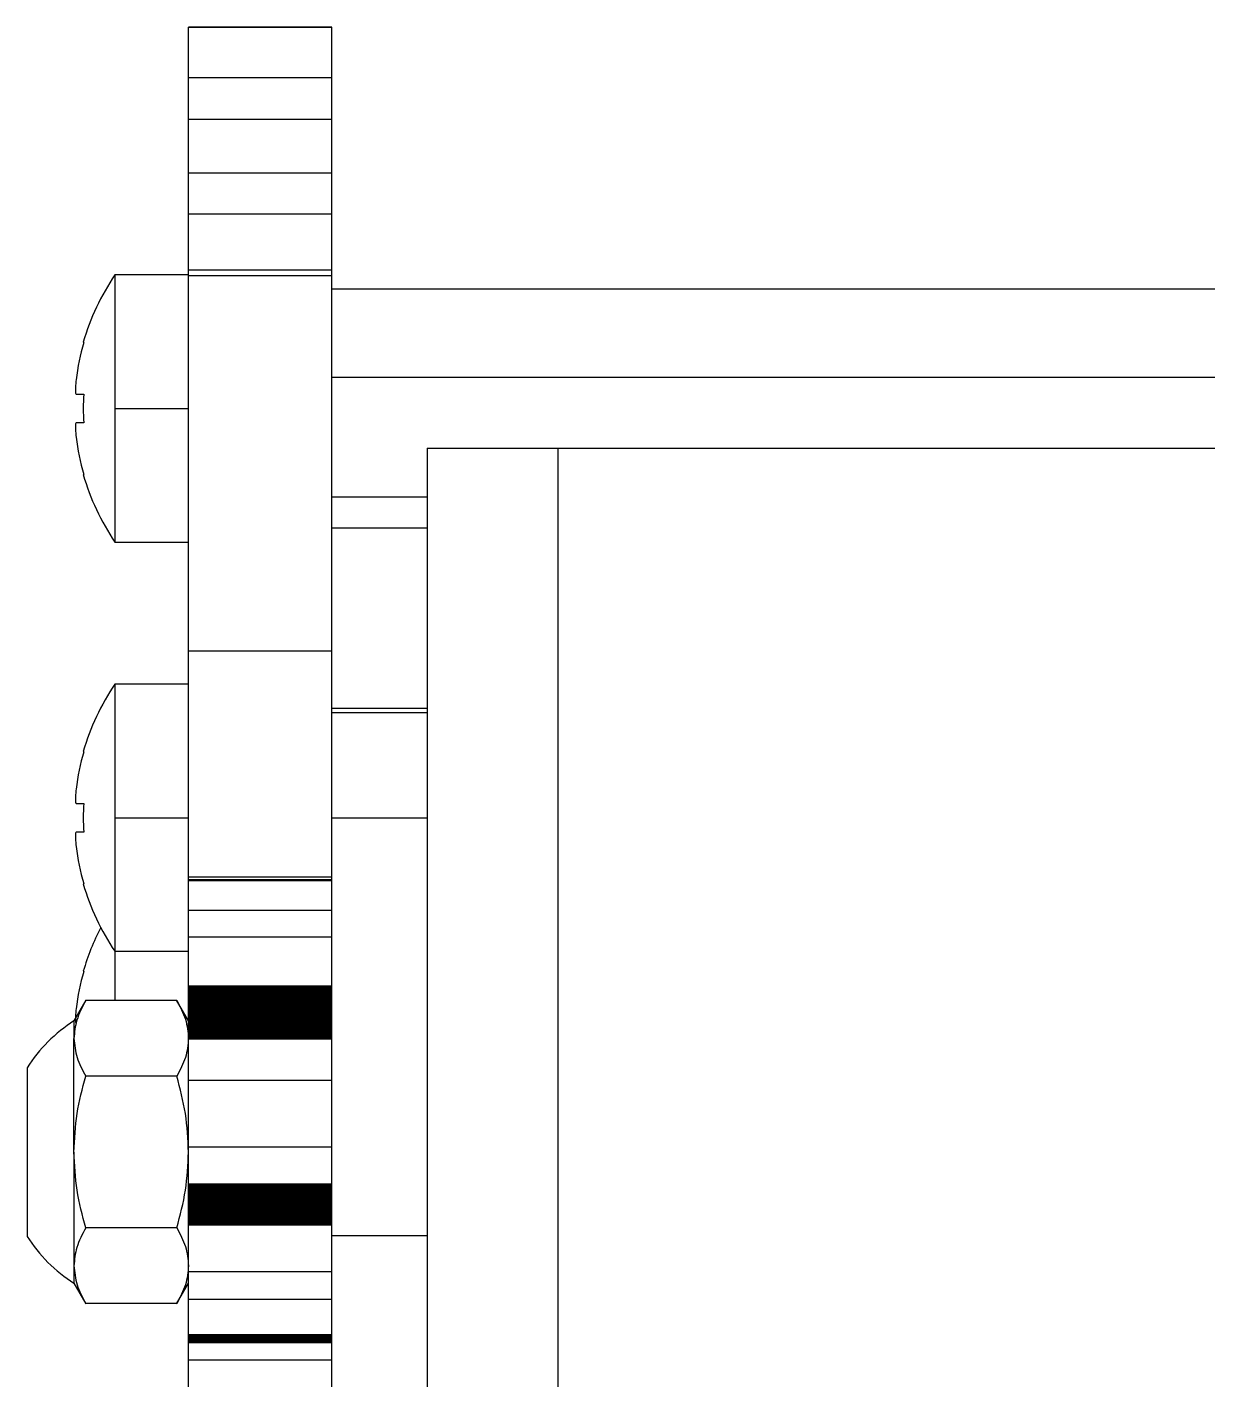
# Model space of a CAD drawing. Header units: millimetres. Extents: x 0 to 1189, y 0 to 841.
# Drawn here: x 203.1 to 252.6, y 657.1 to 713.8 of the extents above; entities that cross this region are included whole.
import ezdxf

# ---------------------------------------------------------------- set-up
doc = ezdxf.new("R2010")
doc.units = ezdxf.units.MM

msp = doc.modelspace()

# ---------------------------------------------------------------- linework, layer by layer
at = {"color": 7, "linetype": 'Continuous', "lineweight": 25}
for p, q in [((215.911, 713.789), (209.911, 713.789)), ((209.911, 713.784), (209.911, 713.789)), ((209.911, 713.784), (215.911, 713.784)), ((209.911, 711.673), (209.911, 713.784)), ((215.911, 713.784), (215.911, 713.789)), ((215.911, 711.673), (215.911, 713.784)), ((209.911, 711.673), (215.911, 711.673)), ((209.911, 709.926), (209.911, 711.673)), ((215.911, 709.926), (215.911, 711.673)), ((209.911, 709.926), (215.911, 709.926)), ((209.911, 707.678), (209.911, 709.926)), ((215.911, 707.678), (215.911, 709.926)), ((209.911, 707.678), (215.911, 707.678)), ((209.911, 705.966), (209.911, 707.678)), ((215.911, 705.966), (215.911, 707.678)), ((209.911, 705.966), (215.911, 705.966)), ((209.911, 703.599), (209.911, 705.966)), ((215.911, 703.599), (215.911, 705.966)), ((209.911, 703.404), (206.826, 703.404)), ((206.826, 703.404), (206.826, 697.804)), ((215.911, 703.599), (209.911, 703.599)), ((209.911, 703.375), (209.911, 703.599)), ((209.911, 703.375), (215.911, 703.375)), ((209.911, 687.635), (209.911, 703.375)), ((215.911, 703.375), (215.911, 703.599)), ((215.911, 687.635), (215.911, 703.375)), ((215.911, 702.812), (265.911, 702.812)), ((215.911, 699.108), (265.911, 699.108)), ((205.201, 698.404), (205.519, 698.404)), ((206.826, 697.804), (209.911, 697.804)), ((206.826, 697.804), (206.826, 692.204)), ((205.519, 697.204), (205.201, 697.204)), ((219.911, 696.135), (219.911, 582.135)), ((219.911, 696.135), (225.384, 696.135)), ((225.384, 696.135), (225.384, 582.135)), ((225.384, 696.135), (298.911, 696.135)), ((215.911, 694.1), (219.911, 694.1)), ((215.911, 692.795), (219.911, 692.795)), ((206.826, 692.204), (209.911, 692.204)), ((215.911, 687.635), (209.911, 687.635)), ((209.911, 678.174), (209.911, 687.635)), ((215.911, 678.174), (215.911, 687.635)), ((209.911, 686.249), (206.826, 686.249)), ((206.826, 686.249), (206.826, 680.649)), ((215.911, 685.234), (219.911, 685.234)), ((215.911, 685.059), (219.911, 685.059)), ((205.201, 681.249), (205.519, 681.249)), ((206.826, 680.649), (209.911, 680.649)), ((206.826, 680.649), (206.826, 675.049)), ((219.911, 680.635), (215.911, 680.635)), ((205.519, 680.049), (205.201, 680.049)), ((209.911, 678.174), (215.911, 678.174)), ((209.911, 678.053), (209.911, 678.174)), ((209.911, 678.053), (215.911, 678.053)), ((209.911, 678.052), (209.911, 678.053)), ((209.911, 678.053), (215.911, 678.053)), ((209.911, 678.053), (209.911, 678.053)), ((209.911, 678.052), (215.911, 678.052)), ((209.911, 678.051), (209.911, 678.052)), ((209.911, 678.051), (215.911, 678.051)), ((209.911, 678.05), (209.911, 678.051)), ((209.911, 678.05), (215.911, 678.05)), ((209.911, 678.047), (209.911, 678.05)), ((209.911, 678.047), (215.911, 678.047)), ((209.911, 678.045), (209.911, 678.047)), ((209.911, 678.045), (215.911, 678.045)), ((209.911, 678.041), (209.911, 678.045)), ((209.911, 678.041), (215.911, 678.041)), ((209.911, 678.038), (209.911, 678.041)), ((209.911, 678.038), (215.911, 678.038)), ((209.911, 678.033), (209.911, 678.038)), ((209.911, 678.033), (215.911, 678.033)), ((209.911, 678.029), (209.911, 678.033)), ((209.911, 678.029), (215.911, 678.029)), ((209.911, 678.023), (209.911, 678.029)), ((209.911, 678.023), (215.911, 678.023)), ((209.911, 678.017), (209.911, 678.023)), ((209.911, 678.017), (215.911, 678.017)), ((209.911, 678.011), (209.911, 678.017)), ((209.911, 678.011), (215.911, 678.011)), ((209.911, 676.768), (209.911, 678.011)), ((215.911, 678.053), (215.911, 678.174)), ((215.911, 678.052), (215.911, 678.053)), ((215.911, 678.053), (215.911, 678.053)), ((215.911, 678.051), (215.911, 678.052)), ((215.911, 678.05), (215.911, 678.051)), ((215.911, 678.047), (215.911, 678.05)), ((215.911, 678.045), (215.911, 678.047)), ((215.911, 678.041), (215.911, 678.045)), ((215.911, 678.038), (215.911, 678.041)), ((215.911, 678.033), (215.911, 678.038)), ((215.911, 678.029), (215.911, 678.033)), ((215.911, 678.023), (215.911, 678.029)), ((215.911, 678.017), (215.911, 678.023)), ((215.911, 678.011), (215.911, 678.017)), ((215.911, 676.768), (215.911, 678.011)), ((209.911, 676.768), (215.911, 676.768)), ((209.911, 675.663), (209.911, 676.768)), ((215.911, 675.663), (215.911, 676.768)), ((209.911, 675.663), (215.911, 675.663)), ((209.911, 673.609), (209.911, 675.663)), ((215.911, 673.609), (215.911, 675.663)), ((206.826, 675.049), (209.911, 675.049)), ((206.826, 675.049), (206.826, 672.986)), ((209.911, 673.609), (215.911, 673.609)), ((209.911, 673.55), (209.911, 673.609)), ((209.911, 673.55), (215.911, 673.55)), ((209.911, 673.492), (209.911, 673.55)), ((209.911, 673.492), (215.911, 673.492)), ((209.911, 673.434), (209.911, 673.492)), ((209.911, 673.434), (215.911, 673.434)), ((209.911, 673.376), (209.911, 673.434)), ((209.911, 673.376), (215.911, 673.376)), ((209.911, 673.319), (209.911, 673.376)), ((209.911, 673.319), (215.911, 673.319)), ((209.911, 673.262), (209.911, 673.319)), ((209.911, 673.262), (215.911, 673.262)), ((209.911, 673.205), (209.911, 673.262)), ((209.911, 673.205), (215.911, 673.205)), ((209.911, 673.149), (209.911, 673.205)), ((209.911, 673.149), (215.911, 673.149)), ((209.911, 673.093), (209.911, 673.149)), ((209.911, 673.093), (215.911, 673.093)), ((209.911, 673.037), (209.911, 673.093)), ((215.911, 673.55), (215.911, 673.609)), ((215.911, 673.492), (215.911, 673.55)), ((215.911, 673.434), (215.911, 673.492)), ((215.911, 673.376), (215.911, 673.434)), ((215.911, 673.319), (215.911, 673.376)), ((215.911, 673.262), (215.911, 673.319)), ((215.911, 673.205), (215.911, 673.262)), ((215.911, 673.149), (215.911, 673.205)), ((215.911, 673.093), (215.911, 673.149)), ((215.911, 673.037), (215.911, 673.093)), ((205.609, 672.998), (205.111, 672.135)), ((209.42, 672.986), (205.602, 672.986)), ((209.911, 672.135), (209.413, 672.998)), ((209.911, 673.037), (215.911, 673.037)), ((209.911, 672.982), (209.911, 673.037)), ((209.911, 672.982), (215.911, 672.982)), ((209.911, 672.928), (209.911, 672.982)), ((209.911, 672.928), (215.911, 672.928)), ((209.911, 672.873), (209.911, 672.928)), ((209.911, 672.873), (215.911, 672.873)), ((209.911, 672.82), (209.911, 672.873)), ((209.911, 672.82), (215.911, 672.82)), ((209.911, 672.766), (209.911, 672.82)), ((209.911, 672.766), (215.911, 672.766)), ((209.911, 672.713), (209.911, 672.766)), ((209.911, 672.713), (215.911, 672.713)), ((209.911, 672.66), (209.911, 672.713)), ((209.911, 672.66), (215.911, 672.66)), ((209.911, 672.608), (209.911, 672.66)), ((209.911, 672.608), (215.911, 672.608)), ((209.911, 672.556), (209.911, 672.608)), ((209.911, 672.556), (215.911, 672.556)), ((209.911, 672.505), (209.911, 672.556)), ((215.911, 672.982), (215.911, 673.037)), ((215.911, 672.928), (215.911, 672.982)), ((215.911, 672.873), (215.911, 672.928)), ((215.911, 672.82), (215.911, 672.873)), ((215.911, 672.766), (215.911, 672.82)), ((215.911, 672.713), (215.911, 672.766)), ((215.911, 672.66), (215.911, 672.713)), ((215.911, 672.608), (215.911, 672.66)), ((215.911, 672.556), (215.911, 672.608)), ((215.911, 672.505), (215.911, 672.556)), ((205.111, 672.135), (205.111, 671.398)), ((209.911, 672.505), (215.911, 672.505)), ((209.911, 672.454), (209.911, 672.505)), ((209.911, 672.454), (215.911, 672.454)), ((209.911, 672.404), (209.911, 672.454)), ((209.911, 672.404), (215.911, 672.404)), ((209.911, 672.354), (209.911, 672.404)), ((209.911, 672.354), (215.911, 672.354)), ((209.911, 672.305), (209.911, 672.354)), ((209.911, 672.305), (215.911, 672.305)), ((209.911, 672.257), (209.911, 672.305)), ((209.911, 672.257), (215.911, 672.257)), ((209.911, 672.209), (209.911, 672.257)), ((209.911, 672.209), (215.911, 672.209)), ((209.911, 672.162), (209.911, 672.209)), ((209.911, 672.162), (215.911, 672.162)), ((209.911, 672.115), (209.911, 672.162)), ((209.911, 672.115), (215.911, 672.115)), ((209.911, 672.07), (209.911, 672.115)), ((209.911, 672.07), (215.911, 672.07)), ((209.911, 672.025), (209.911, 672.07)), ((209.911, 672.025), (215.911, 672.025)), ((209.911, 671.981), (209.911, 672.025)), ((209.911, 671.981), (215.911, 671.981)), ((209.911, 671.938), (209.911, 671.981)), ((215.911, 672.454), (215.911, 672.505)), ((215.911, 672.404), (215.911, 672.454)), ((215.911, 672.354), (215.911, 672.404)), ((215.911, 672.305), (215.911, 672.354)), ((215.911, 672.257), (215.911, 672.305)), ((215.911, 672.209), (215.911, 672.257)), ((215.911, 672.162), (215.911, 672.209)), ((215.911, 672.115), (215.911, 672.162)), ((215.911, 672.07), (215.911, 672.115)), ((215.911, 672.025), (215.911, 672.07)), ((215.911, 671.981), (215.911, 672.025)), ((215.911, 671.938), (215.911, 671.981)), ((205.111, 666.635), (205.111, 671.398)), ((209.911, 671.938), (215.911, 671.938)), ((209.911, 671.896), (209.911, 671.938)), ((209.911, 671.896), (215.911, 671.896)), ((209.911, 671.854), (209.911, 671.896)), ((209.911, 671.854), (215.911, 671.854)), ((209.911, 671.814), (209.911, 671.854)), ((209.911, 671.814), (215.911, 671.814)), ((209.911, 671.775), (209.911, 671.814)), ((209.911, 671.775), (215.911, 671.775)), ((209.911, 671.736), (209.911, 671.775)), ((209.911, 671.736), (215.911, 671.736)), ((209.911, 671.699), (209.911, 671.736)), ((209.911, 671.699), (215.911, 671.699)), ((209.911, 671.663), (209.911, 671.699)), ((209.911, 671.663), (215.911, 671.663)), ((209.911, 671.627), (209.911, 671.663)), ((209.911, 671.627), (215.911, 671.627)), ((209.911, 671.593), (209.911, 671.627)), ((209.911, 671.593), (215.911, 671.593)), ((209.911, 671.559), (209.911, 671.593)), ((209.911, 671.559), (215.911, 671.559)), ((209.911, 671.526), (209.911, 671.559)), ((209.911, 671.526), (215.911, 671.526)), ((209.911, 671.495), (209.911, 671.526)), ((209.911, 671.495), (215.911, 671.495)), ((209.911, 671.464), (209.911, 671.495)), ((209.911, 671.464), (215.911, 671.464)), ((209.911, 671.434), (209.911, 671.464)), ((209.911, 671.434), (215.911, 671.434)), ((209.911, 671.405), (209.911, 671.434)), ((209.911, 671.405), (215.911, 671.405)), ((209.911, 671.376), (209.911, 671.405)), ((215.911, 671.896), (215.911, 671.938)), ((215.911, 671.854), (215.911, 671.896)), ((215.911, 671.814), (215.911, 671.854)), ((215.911, 671.775), (215.911, 671.814)), ((215.911, 671.736), (215.911, 671.775)), ((215.911, 671.699), (215.911, 671.736)), ((215.911, 671.663), (215.911, 671.699)), ((215.911, 671.627), (215.911, 671.663)), ((215.911, 671.593), (215.911, 671.627)), ((215.911, 671.559), (215.911, 671.593)), ((215.911, 671.526), (215.911, 671.559)), ((215.911, 671.495), (215.911, 671.526)), ((215.911, 671.464), (215.911, 671.495)), ((215.911, 671.434), (215.911, 671.464)), ((215.911, 671.405), (215.911, 671.434)), ((215.911, 671.376), (215.911, 671.405)), ((209.911, 671.376), (215.911, 671.376)), ((209.911, 669.647), (209.911, 671.376)), ((215.911, 669.647), (215.911, 671.376)), ((203.147, 670.167), (203.147, 666.635)), ((209.42, 669.811), (205.602, 669.811)), ((209.911, 669.647), (215.911, 669.647)), ((209.911, 666.856), (209.911, 669.647)), ((215.911, 666.856), (215.911, 669.647)), ((209.911, 666.856), (215.911, 666.856)), ((209.911, 665.307), (209.911, 666.856)), ((215.911, 665.307), (215.911, 666.856)), ((203.147, 666.635), (203.147, 663.103)), ((205.111, 666.635), (205.111, 661.872)), ((209.911, 665.307), (215.911, 665.307)), ((209.911, 665.291), (209.911, 665.307)), ((209.911, 665.291), (215.911, 665.291)), ((209.911, 665.274), (209.911, 665.291)), ((209.911, 665.274), (215.911, 665.274)), ((209.911, 665.256), (209.911, 665.274)), ((209.911, 665.256), (215.911, 665.256)), ((209.911, 665.237), (209.911, 665.256)), ((209.911, 665.237), (215.911, 665.237)), ((209.911, 665.217), (209.911, 665.237)), ((209.911, 665.217), (215.911, 665.217)), ((209.911, 665.196), (209.911, 665.217)), ((209.911, 665.196), (215.911, 665.196)), ((209.911, 665.175), (209.911, 665.196)), ((209.911, 665.175), (215.911, 665.175)), ((209.911, 665.152), (209.911, 665.175)), ((209.911, 665.152), (215.911, 665.152)), ((209.911, 665.128), (209.911, 665.152)), ((215.911, 665.291), (215.911, 665.307)), ((215.911, 665.274), (215.911, 665.291)), ((215.911, 665.256), (215.911, 665.274)), ((215.911, 665.237), (215.911, 665.256)), ((215.911, 665.217), (215.911, 665.237)), ((215.911, 665.196), (215.911, 665.217)), ((215.911, 665.175), (215.911, 665.196)), ((215.911, 665.152), (215.911, 665.175)), ((215.911, 665.128), (215.911, 665.152)), ((209.911, 665.128), (215.911, 665.128)), ((209.911, 665.103), (209.911, 665.128)), ((209.911, 665.103), (215.911, 665.103)), ((209.911, 665.078), (209.911, 665.103)), ((209.911, 665.078), (215.911, 665.078)), ((209.911, 665.051), (209.911, 665.078)), ((209.911, 665.051), (215.911, 665.051)), ((209.911, 665.023), (209.911, 665.051)), ((209.911, 665.023), (215.911, 665.023)), ((209.911, 664.994), (209.911, 665.023)), ((209.911, 664.994), (215.911, 664.994)), ((209.911, 664.964), (209.911, 664.994)), ((209.911, 664.964), (215.911, 664.964)), ((209.911, 664.934), (209.911, 664.964)), ((209.911, 664.934), (215.911, 664.934)), ((209.911, 664.902), (209.911, 664.934)), ((209.911, 664.902), (215.911, 664.902)), ((209.911, 664.869), (209.911, 664.902)), ((209.911, 664.869), (215.911, 664.869)), ((209.911, 664.835), (209.911, 664.869)), ((209.911, 664.835), (215.911, 664.835)), ((209.911, 664.8), (209.911, 664.835)), ((209.911, 664.8), (215.911, 664.8)), ((209.911, 664.765), (209.911, 664.8)), ((209.911, 664.765), (215.911, 664.765)), ((209.911, 664.729), (209.911, 664.765)), ((209.911, 664.729), (215.911, 664.729)), ((209.911, 664.692), (209.911, 664.729)), ((209.911, 664.692), (215.911, 664.692)), ((209.911, 664.654), (209.911, 664.692)), ((209.911, 664.654), (215.911, 664.654)), ((209.911, 664.615), (209.911, 664.654)), ((209.911, 664.615), (215.911, 664.615)), ((209.911, 664.576), (209.911, 664.615)), ((215.911, 665.103), (215.911, 665.128)), ((215.911, 665.078), (215.911, 665.103)), ((215.911, 665.051), (215.911, 665.078)), ((215.911, 665.023), (215.911, 665.051)), ((215.911, 664.994), (215.911, 665.023)), ((215.911, 664.964), (215.911, 664.994)), ((215.911, 664.934), (215.911, 664.964)), ((215.911, 664.902), (215.911, 664.934)), ((215.911, 664.869), (215.911, 664.902)), ((215.911, 664.835), (215.911, 664.869)), ((215.911, 664.8), (215.911, 664.835)), ((215.911, 664.765), (215.911, 664.8)), ((215.911, 664.729), (215.911, 664.765)), ((215.911, 664.692), (215.911, 664.729)), ((215.911, 664.654), (215.911, 664.692)), ((215.911, 664.615), (215.911, 664.654)), ((215.911, 664.576), (215.911, 664.615)), ((209.911, 664.576), (215.911, 664.576)), ((209.911, 664.536), (209.911, 664.576)), ((209.911, 664.536), (215.911, 664.536)), ((209.911, 664.496), (209.911, 664.536)), ((209.911, 664.496), (215.911, 664.496)), ((209.911, 664.455), (209.911, 664.496)), ((209.911, 664.455), (215.911, 664.455)), ((209.911, 664.414), (209.911, 664.455)), ((209.911, 664.414), (215.911, 664.414)), ((209.911, 664.372), (209.911, 664.414)), ((209.911, 664.372), (215.911, 664.372)), ((209.911, 664.329), (209.911, 664.372)), ((209.911, 664.329), (215.911, 664.329)), ((209.911, 664.286), (209.911, 664.329)), ((209.911, 664.286), (215.911, 664.286)), ((209.911, 664.243), (209.911, 664.286)), ((209.911, 664.243), (215.911, 664.243)), ((209.911, 664.199), (209.911, 664.243)), ((209.911, 664.199), (215.911, 664.199)), ((209.911, 664.155), (209.911, 664.199)), ((209.911, 664.155), (215.911, 664.155)), ((209.911, 664.11), (209.911, 664.155)), ((209.911, 664.11), (215.911, 664.11)), ((209.911, 664.065), (209.911, 664.11)), ((209.911, 664.065), (215.911, 664.065)), ((209.911, 664.02), (209.911, 664.065)), ((209.911, 664.02), (215.911, 664.02)), ((209.911, 663.974), (209.911, 664.02)), ((215.911, 664.536), (215.911, 664.576)), ((215.911, 664.496), (215.911, 664.536)), ((215.911, 664.455), (215.911, 664.496)), ((215.911, 664.414), (215.911, 664.455)), ((215.911, 664.372), (215.911, 664.414)), ((215.911, 664.329), (215.911, 664.372)), ((215.911, 664.286), (215.911, 664.329)), ((215.911, 664.243), (215.911, 664.286)), ((215.911, 664.199), (215.911, 664.243)), ((215.911, 664.155), (215.911, 664.199)), ((215.911, 664.11), (215.911, 664.155)), ((215.911, 664.065), (215.911, 664.11)), ((215.911, 664.02), (215.911, 664.065)), ((215.911, 663.974), (215.911, 664.02)), ((209.42, 663.46), (205.602, 663.46)), ((209.911, 663.974), (215.911, 663.974)), ((209.911, 663.927), (209.911, 663.974)), ((209.911, 663.927), (215.911, 663.927)), ((209.911, 663.88), (209.911, 663.927)), ((209.911, 663.88), (215.911, 663.88)), ((209.911, 663.833), (209.911, 663.88)), ((209.911, 663.833), (215.911, 663.833)), ((209.911, 663.785), (209.911, 663.833)), ((209.911, 663.785), (215.911, 663.785)), ((209.911, 663.737), (209.911, 663.785)), ((209.911, 663.737), (215.911, 663.737)), ((209.911, 663.689), (209.911, 663.737)), ((209.911, 663.689), (215.911, 663.689)), ((209.911, 663.64), (209.911, 663.689)), ((209.911, 663.64), (215.911, 663.64)), ((209.911, 663.59), (209.911, 663.64)), ((209.911, 663.59), (215.911, 663.59)), ((209.911, 661.629), (209.911, 663.59)), ((215.911, 663.927), (215.911, 663.974)), ((215.911, 663.88), (215.911, 663.927)), ((215.911, 663.833), (215.911, 663.88)), ((215.911, 663.785), (215.911, 663.833)), ((215.911, 663.737), (215.911, 663.785)), ((215.911, 663.689), (215.911, 663.737)), ((215.911, 663.64), (215.911, 663.689)), ((215.911, 663.59), (215.911, 663.64)), ((215.911, 661.629), (215.911, 663.59)), ((215.911, 663.135), (219.911, 663.135)), ((205.111, 661.872), (205.111, 661.135)), ((209.911, 661.629), (215.911, 661.629)), ((209.911, 660.472), (209.911, 661.629)), ((215.911, 660.472), (215.911, 661.629)), ((205.111, 661.135), (205.609, 660.272)), ((209.413, 660.272), (209.911, 661.135)), ((209.42, 660.284), (205.602, 660.284)), ((209.911, 660.472), (215.911, 660.472)), ((209.911, 658.984), (209.911, 660.472)), ((215.911, 658.984), (215.911, 660.472)), ((209.911, 658.984), (215.911, 658.984)), ((209.911, 658.965), (209.911, 658.984)), ((209.911, 658.965), (215.911, 658.965)), ((209.911, 658.947), (209.911, 658.965)), ((209.911, 658.947), (215.911, 658.947)), ((209.911, 658.929), (209.911, 658.947)), ((209.911, 658.929), (215.911, 658.929)), ((209.911, 658.911), (209.911, 658.929)), ((209.911, 658.911), (215.911, 658.911)), ((209.911, 658.895), (209.911, 658.911)), ((215.911, 658.965), (215.911, 658.984)), ((215.911, 658.947), (215.911, 658.965)), ((215.911, 658.929), (215.911, 658.947)), ((215.911, 658.911), (215.911, 658.929)), ((215.911, 658.895), (215.911, 658.911)), ((209.911, 658.895), (215.911, 658.895)), ((209.911, 658.878), (209.911, 658.895)), ((209.911, 658.878), (215.911, 658.878)), ((209.911, 658.863), (209.911, 658.878)), ((209.911, 658.863), (215.911, 658.863)), ((209.911, 658.847), (209.911, 658.863)), ((209.911, 658.847), (215.911, 658.847)), ((209.911, 658.833), (209.911, 658.847)), ((209.911, 658.833), (215.911, 658.833)), ((209.911, 658.818), (209.911, 658.833)), ((209.911, 658.818), (215.911, 658.818)), ((209.911, 658.805), (209.911, 658.818)), ((209.911, 658.805), (215.911, 658.805)), ((209.911, 658.792), (209.911, 658.805)), ((209.911, 658.792), (215.911, 658.792)), ((209.911, 658.779), (209.911, 658.792)), ((209.911, 658.779), (215.911, 658.779)), ((209.911, 658.767), (209.911, 658.779)), ((209.911, 658.767), (215.911, 658.767)), ((209.911, 658.755), (209.911, 658.767)), ((209.911, 658.755), (215.911, 658.755)), ((209.911, 658.744), (209.911, 658.755)), ((209.911, 658.744), (215.911, 658.744)), ((209.911, 658.734), (209.911, 658.744)), ((209.911, 658.734), (215.911, 658.734)), ((209.911, 658.724), (209.911, 658.734)), ((209.911, 658.724), (215.911, 658.724)), ((209.911, 658.715), (209.911, 658.724)), ((209.911, 658.715), (215.911, 658.715)), ((209.911, 658.706), (209.911, 658.715)), ((209.911, 658.706), (215.911, 658.706)), ((209.911, 658.698), (209.911, 658.706)), ((209.911, 658.698), (215.911, 658.698)), ((209.911, 658.69), (209.911, 658.698)), ((209.911, 658.69), (215.911, 658.69)), ((209.911, 658.684), (209.911, 658.69)), ((209.911, 658.684), (215.911, 658.684)), ((209.911, 658.678), (209.911, 658.684)), ((209.911, 658.678), (215.911, 658.678)), ((209.911, 658.673), (209.911, 658.678)), ((209.911, 658.673), (215.911, 658.673)), ((209.911, 658.668), (209.911, 658.673)), ((209.911, 658.668), (215.911, 658.668)), ((209.911, 658.665), (209.911, 658.668)), ((209.911, 658.665), (215.911, 658.665)), ((209.911, 658.662), (209.911, 658.665)), ((209.911, 658.662), (215.911, 658.662)), ((209.911, 658.66), (209.911, 658.662)), ((209.911, 658.66), (215.911, 658.66)), ((209.911, 658.66), (215.911, 658.66)), ((209.911, 658.66), (209.911, 658.66)), ((209.911, 657.932), (209.911, 658.66)), ((215.911, 658.878), (215.911, 658.895)), ((215.911, 658.863), (215.911, 658.878)), ((215.911, 658.847), (215.911, 658.863)), ((215.911, 658.833), (215.911, 658.847)), ((215.911, 658.818), (215.911, 658.833)), ((215.911, 658.805), (215.911, 658.818)), ((215.911, 658.792), (215.911, 658.805)), ((215.911, 658.779), (215.911, 658.792)), ((215.911, 658.767), (215.911, 658.779)), ((215.911, 658.755), (215.911, 658.767)), ((215.911, 658.744), (215.911, 658.755)), ((215.911, 658.734), (215.911, 658.744)), ((215.911, 658.724), (215.911, 658.734)), ((215.911, 658.715), (215.911, 658.724)), ((215.911, 658.706), (215.911, 658.715)), ((215.911, 658.698), (215.911, 658.706)), ((215.911, 658.69), (215.911, 658.698)), ((215.911, 658.684), (215.911, 658.69)), ((215.911, 658.678), (215.911, 658.684)), ((215.911, 658.673), (215.911, 658.678)), ((215.911, 658.668), (215.911, 658.673)), ((215.911, 658.665), (215.911, 658.668)), ((215.911, 658.662), (215.911, 658.665)), ((215.911, 658.66), (215.911, 658.662)), ((215.911, 658.66), (215.911, 658.66)), ((215.911, 657.932), (215.911, 658.66)), ((209.911, 657.932), (215.911, 657.932)), ((209.911, 655.468), (209.911, 657.932)), ((215.911, 655.468), (215.911, 657.932))]:
    msp.add_line(p, q, dxfattribs=at)
for centre, radius, start, end in [((215.111, 697.804), 10, 145.9442, 163.8979), ((215.111, 697.804), 9.982, 163.9235, 173.0954), ((205.586, 700.702), 0.15, 236.4328, 243.5181), ((216.711, 697.804), 11.208, 176.9313, 183.0687), ((215.111, 697.804), 9.982, 186.9046, 196.0765), ((205.586, 694.905), 0.15, 116.4819, 123.5672), ((215.111, 697.804), 10, 196.1021, 214.0558), ((215.111, 680.649), 10, 145.9442, 163.8979), ((215.111, 680.649), 9.982, 163.9235, 173.0954), ((205.796, 683.911), 0.57, 239.0527, 240.9181), ((216.711, 680.649), 11.208, 176.9313, 183.0687), ((215.111, 680.649), 9.982, 186.9046, 196.0765), ((205.796, 677.387), 0.57, 119.0819, 120.9473), ((215.111, 680.649), 10, 196.1021, 214.0558), ((215.111, 671.442), 10, 152.5899, 163.8979), ((215.111, 671.442), 9.982, 163.9235, 173.0954), ((203.673, 671.029), 3.674, 59.8407, 60.13), ((208.653, 666.635), 6.542, 122.7791, 147.3197), ((208.653, 666.635), 6.542, 212.6803, 237.2209)]:
    msp.add_arc(centre, radius, start, end, dxfattribs=at)
for points, knots in [([(205.201, 699.004), (205.193, 698.925), (205.176, 698.769), (205.169, 698.569), (205.176, 698.431), (205.193, 698.413), (205.201, 698.404)], [0, 0, 0, 0, 0.2506864, 0.4997684, 0.7490795, 1, 1, 1, 1]), ([(205.201, 697.204), (205.193, 697.194), (205.176, 697.176), (205.169, 697.038), (205.176, 696.839), (205.193, 696.682), (205.201, 696.604)], [0, 0, 0, 0, 0.250684, 0.499766, 0.749079, 1, 1, 1, 1]), ([(205.201, 681.849), (205.193, 681.77), (205.176, 681.614), (205.169, 681.414), (205.176, 681.277), (205.193, 681.258), (205.201, 681.249)], [0, 0, 0, 0, 0.250684, 0.4997645, 0.7490787, 1, 1, 1, 1]), ([(205.201, 680.049), (205.193, 680.04), (205.176, 680.021), (205.169, 679.883), (205.176, 679.684), (205.193, 679.527), (205.201, 679.449)], [0, 0, 0, 0, 0.250682, 0.499766, 0.74908, 1, 1, 1, 1]), ([(205.602, 672.986), (205.459, 672.713), (205.185, 672.193), (205.135, 671.655), (205.111, 671.398)], [0, 0, 0, 0, 0.523258, 1, 1, 1, 1]), ([(205.201, 672.642), (205.193, 672.563), (205.176, 672.407), (205.169, 672.207), (205.176, 672.069), (205.193, 672.051), (205.201, 672.042)], [0, 0, 0, 0, 0.2506836, 0.4997699, 0.7490822, 1, 1, 1, 1]), ([(209.42, 672.986), (209.558, 672.726), (209.835, 672.206), (209.886, 671.667), (209.911, 671.398)], [0, 0, 0, 0, 0.500377, 1, 1, 1, 1]), ([(205.111, 671.398), (205.136, 671.129), (205.187, 670.591), (205.464, 670.071), (205.602, 669.811)], [0, 0, 0, 0, 0.5002517, 1, 1, 1, 1]), ([(209.911, 671.398), (209.886, 671.129), (209.835, 670.591), (209.558, 670.071), (209.42, 669.811)], [0, 0, 0, 0, 0.5002517, 1, 1, 1, 1]), ([(205.111, 666.635), (205.137, 667.175), (205.187, 668.251), (205.464, 669.292), (205.602, 669.811)], [0, 0, 0, 0, 0.501959, 1, 1, 1, 1]), ([(209.911, 666.635), (209.886, 667.175), (209.835, 668.251), (209.558, 669.292), (209.42, 669.811)], [0, 0, 0, 0, 0.501959, 1, 1, 1, 1]), ([(205.602, 663.46), (205.463, 663.982), (205.187, 665.023), (205.136, 666.099), (205.111, 666.635)], [0, 0, 0, 0, 0.501678, 1, 1, 1, 1]), ([(209.42, 663.46), (209.559, 663.982), (209.835, 665.023), (209.886, 666.099), (209.911, 666.635)], [0, 0, 0, 0, 0.501678, 1, 1, 1, 1]), ([(205.602, 663.46), (205.459, 663.187), (205.185, 662.666), (205.135, 662.128), (205.111, 661.872)], [0, 0, 0, 0, 0.523258, 1, 1, 1, 1]), ([(209.42, 663.46), (209.558, 663.199), (209.835, 662.678), (209.886, 662.141), (209.911, 661.872)], [0, 0, 0, 0, 0.500378, 1, 1, 1, 1]), ([(205.111, 661.872), (205.136, 661.603), (205.187, 661.065), (205.464, 660.544), (205.602, 660.284)], [0, 0, 0, 0, 0.500253, 1, 1, 1, 1]), ([(209.911, 661.872), (209.886, 661.603), (209.835, 661.065), (209.558, 660.544), (209.42, 660.284)], [0, 0, 0, 0, 0.500253, 1, 1, 1, 1])]:
    msp.add_open_spline(points, degree=3, knots=knots, dxfattribs=at)

doc.saveas('drawing.dxf')
